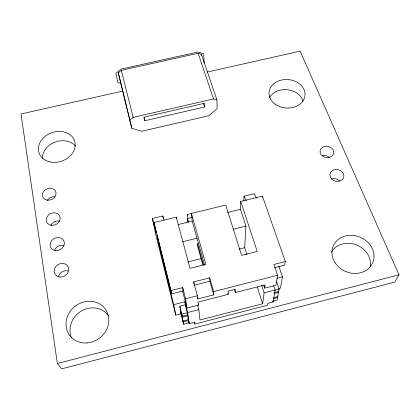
<?xml version="1.0" encoding="UTF-8"?>
<svg xmlns="http://www.w3.org/2000/svg" width="420" height="420" viewBox="0 0 420 420"><rect width="100%" height="100%" fill="white"/><g stroke="black" fill="none" stroke-linecap="round" stroke-linejoin="round"><path stroke-width="0.63" d="M182.485 290.651L186.979 308.096L198.392 305.167L198.067 302.096L228.202 294.378L228.218 291.16L235.436 289.312L235.337 292.546L265.167 284.907L264.736 288.136L275.909 285.269L277.61 275.263L273.935 264.464L285.358 261.566L262.385 196.119L240.707 201.406L240.408 209.307L245.905 226.086L244.708 247.727L246.902 254.578M191.237 213.46L187.546 214.363L187.472 218.458L188.092 222.432M243.773 200.734L243.983 196.214L254.158 193.736L256.547 198.272M262.269 197.363L262.385 196.119M197.689 305.251L198.859 309.64L199.952 319.982L262.663 303.755L264.107 292.856L261.723 285.495M194.408 322.151L194.901 324.046L267.519 305.23L267.803 303.34L273.063 301.98L275.1 290.026L273.667 285.747M277.242 296.273L277.562 297.607L277.121 300.006L273.074 301.056M273.641 297.696L277.741 296.635L278.518 292.43L278.24 291.375M276.523 281.421L279.121 289.123L278.702 291.422L274.522 292.498M278.869 266.327L282.492 276.848L280.355 288.241L278.618 288.692M285.358 261.566L284.697 265.099L274.654 267.65M207.291 72.035L300.116 51.135L399 274.811L394.816 282.082L61.666 368.865L57.367 363.505L21 113.988L122.787 91.067M118.277 72.796L121.286 70.34L198.125 53.256L201.427 54.29L216.899 99.86L217.082 108.68L208.85 115.731L141.619 131.276L131.822 128.331L118.277 72.796L131.822 128.331M130.006 119.784L133.192 117.353L213.507 98.957L216.899 99.86M188.428 319.704L188.155 318.785L188.9 322.833L183.566 324.214L182.768 320.177L183.026 321.101L188.428 319.704L187.514 314.423M183.183 321.998L188.564 320.607M273.478 298.662L277.562 297.607M187.982 318.523L189.299 323.663L194.675 322.271L194.901 324.046M57.367 363.505L399 274.811M164.062 220.196L162.839 215.959L152.407 218.5L155.747 234.497L175.775 315.142L181.146 313.761L179.823 306.191L185.335 304.778L187.703 314.864L182.196 316.281L181.934 315.346L183.026 321.101M189.299 323.663L187.64 312.527L198.859 309.64M264.107 292.856L275.1 290.026M182.196 316.281L181.828 314.16L187.383 312.732M274.911 290.209L279.121 289.123M182.359 317.216L187.84 315.798M273.761 293.654L278.518 292.43M186.979 308.096L185.588 298.762L197.4 295.743L193.678 281.899L209.685 277.841L213.586 291.611L213.733 294.866L197.736 298.956L197.237 297.087M213.586 291.611L277.61 275.263M175.775 315.142L173.717 304.668L184.884 301.812L187.64 312.527M277.058 278.24L282.492 276.848M182.705 287.611L183.209 290.897L171.591 293.848L170.956 290.593L182.705 287.611L185.588 298.762M194.056 285.233L209.879 281.216L209.685 277.841M187.871 261.965L201.653 258.51M238.996 249.16L244.708 247.727M202.865 264.931L197.768 246.75L197.51 243.847L198.728 243.542M182.564 241.763L197.006 238.187M233.51 229.152L245.905 226.086M192.418 217.25L187.472 218.458L188.391 221.765M177.959 224.606L192.197 221.12L191.447 213.423L225.724 205.065L241.61 255.397L257.229 251.47L240.707 201.406M227.577 212.452L240.408 209.307M152.407 218.5L156.245 233.126L154.061 222.542L176.264 217.13L190.04 268.359L205.874 264.38L191.447 213.423M144.722 120.755L204.55 107.005L204.372 103.315L144.071 117.148L144.722 120.755L143.892 117.59M120.908 83.407L117.868 82.336L115.878 73.332L121.028 69.116L198.056 52.001L203.71 53.781L204.12 63.026M277.415 295.885L277.741 296.635M243.983 196.214L246.262 200.781M198.125 53.256L213.507 98.957M272.732 300.967L273.063 301.98M263.723 285.033L264.736 288.136M203.338 103.289L204.55 107.005M257.276 286.949L262.663 303.755M234.397 289.422L235.337 292.546M227.829 293.123L228.202 294.378M209.879 281.216L213.733 294.866M192.197 221.12L204.577 265.036M197.51 243.847L203.537 265.303M187.541 314.265L187.703 314.864M198.061 303.923L198.392 305.167M121.286 70.34L133.192 117.353M179.823 306.191L181.828 314.16M180.028 309.335L181.146 313.761M180.836 313.378L183.566 324.214M154.061 222.542L170.956 290.593M171.591 293.848L156.996 235.001L159.558 247.48L173.717 304.668M162.839 215.959L163.296 218.531M184.884 301.812L185.53 306.049M176.264 217.13L176.442 218.4M193.678 281.899L193.93 284.119M187.546 214.363L187.672 215.523M197.4 295.743L197.736 298.956M201.427 54.29L201.49 55.524M187.761 218.72L187.787 221.335M269.483 97.797A17.661 14.091 4.8 0 1 287.48 89.702A17.661 14.091 4.8 0 1 303.072 101.425M71.516 337.759A21.63 19.682 -39 0 1 81.349 311.047A21.63 19.682 -39 0 1 108.544 315.913M322.445 155.726A6.731 5.57 11.3 0 1 329.831 157.841M47.481 200.151A6.862 5.733 -23.3 0 1 54.537 196.728M331.469 252.178A20.937 18.28 23.8 0 1 355.961 244.697A20.937 18.28 23.8 0 1 370.272 266.506M331.012 179.041A6.904 5.791 13.9 0 1 339.654 180.905M54.658 250.052A7.192 6.216 -27.9 0 1 63.709 245.49M50.794 225.524A7.025 5.975 -25.4 0 1 59.672 221.135M58.333 276.801A7.376 6.473 -31.2 0 1 67.93 270.905M42.42 158.345A18.343 14.873 -19 0 1 55.088 142.091A18.343 14.873 -19 0 1 75.527 146.087M275.2 104.192A18.034 14.254 4.6 0 0 304.71 97.052A18.034 14.254 4.6 0 0 281.169 80.115A18.034 14.254 4.6 0 0 275.2 104.192M87.533 342.909A22.166 20.087 -37.8 0 0 105.903 309.918A22.166 20.087 -37.8 0 0 68.828 313.546A22.166 20.087 -37.8 0 0 87.533 342.909M50.195 161.947A18.743 15.062 -18.7 0 0 74.981 142.485A18.743 15.062 -18.7 0 0 45.245 136.243A18.743 15.062 -18.7 0 0 50.195 161.947M47.801 200.209A7.019 5.817 -22.8 0 0 55.729 191.594A7.019 5.817 -22.8 0 0 44.116 190.832A7.019 5.817 -22.8 0 0 47.801 200.209M55.787 250.625A7.366 6.321 -27.3 0 0 64.013 241.259A7.366 6.321 -27.3 0 0 51.865 240.377A7.366 6.321 -27.3 0 0 55.787 250.625M51.781 225.335A7.187 6.069 -24.9 0 0 59.861 216.353A7.187 6.069 -24.9 0 0 47.98 215.534A7.187 6.069 -24.9 0 0 51.781 225.335M331.595 178.93A7.061 5.875 13.5 0 0 343.507 177.875A7.061 5.875 13.5 0 0 335.612 169.528A7.061 5.875 13.5 0 0 331.595 178.93M322.518 156.025A6.883 5.649 10.9 0 0 333.637 153.305A6.883 5.649 10.9 0 0 324.529 146.449A6.883 5.649 10.9 0 0 322.518 156.025M335.071 262.705A21.446 18.617 23 0 0 371.495 265.057A21.446 18.617 23 0 0 352.317 235.342A21.446 18.617 23 0 0 335.071 262.705M59.976 277.048A7.555 6.589 -30.4 0 0 68.35 267.278A7.555 6.589 -30.4 0 0 55.923 266.338A7.555 6.589 -30.4 0 0 59.976 277.048"/></g></svg>
